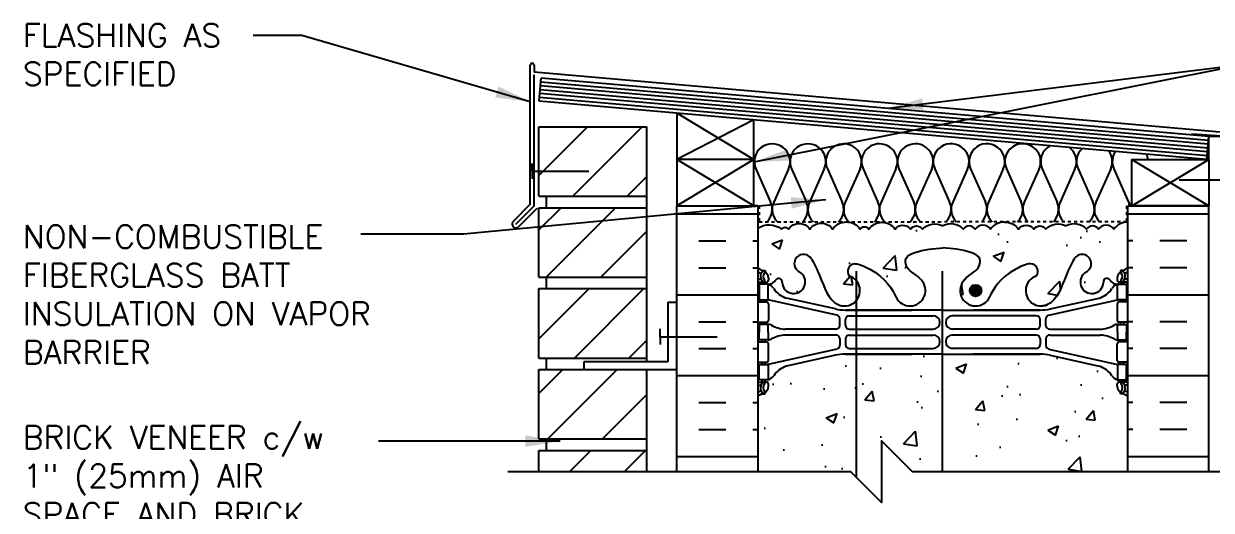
# Model space of a CAD drawing. Header units: inches. Extents: x 179 to 295, y 227 to 304.
# Drawn here: x 236.53 to 275.03, y 287.87 to 303.65 of the extents above; entities that cross this region are included whole.
import ezdxf

# ---------------------------------------------------------------- set-up
doc = ezdxf.new("R2010")
doc.units = ezdxf.units.IN
doc.header["$LTSCALE"] = 0.5
doc.header["$MEASUREMENT"] = 0
doc.linetypes.add('DASHED2', pattern=[0.375, 0.25, -0.125])
for name, color, linetype in [('HATCH', 12, 'Continuous'), ('line25', 2, 'Continuous'), ('LINE3', 3, 'Continuous'), ('LINE50', 5, 'Continuous'), ('LINE9', 9, 'Continuous'), ('TEXT', 4, 'Continuous'), ('Web_Edge', 9, 'Continuous')]:
    doc.layers.add(name, color=color, linetype=linetype)
doc.styles.add('DIM', font='romans.shx', dxfattribs={"width": 0.7})
doc.styles.add('ROMANS', font='romans.shx', dxfattribs={"height": 1.125})
doc.dimstyles.new('ext_12', dxfattribs={"dimscale": 12, "dimtxt": 0.09375, "dimasz": 0.09375, "dimexe": 0.09375, "dimexo": 0.0625, "dimgap": 0.0625, "dimtad": 1, "dimdec": 1, "dimzin": 3, "dimdsep": 46, "dimlunit": 4, "dimtxsty": 'DIM', "dimcen": 0.09, "dimdle": 0.09375, "dimclrt": 4, "dimadec": 0, "dimazin": 0, "dimtfac": 1, "dimtdec": 1, "dimtmove": 2, "dimatfit": 3, "dimfxl": 1, "dimfrac": 2, "dimtolj": 1, "dimtzin": 0, "dimarcsym": 0})
pattern_1 = [(50, (0, 0), (3.5863, -0.31376), [0.375, -4.125]), (355, (0, 0), (-0.693757, 3.76096), [0.3, -3.3]), (100.4514, (0.299, -0.026), (2.892544, 3.4472), [0.3187, -3.50571]), (46.1842, (0, 1), (5.336207, -0.827596), [0.5625, -6.1875]), (96.6356, (0.4447, 0.931), (4.67331, 4.87059), [0.47805, -5.25857]), (351.1842, (0, 1), (4.67331, 4.87059), [0.45, -4.95]), (21, (0.5, 0.75), (2.984535, -2.013094), [0.375, -4.125]), (326, (0.5, 0.75), (1.216577, 3.62575), [0.3, -3.3]), (71.4514, (0.7487, 0.5822), (4.201112, 1.612656), [0.3187, -3.50571]), (37.5, (0, 0), (0.0607993, 1.6644693), [0, -3.26, 0, -3.35, 0, -3.3125]), (7.5, (0, 0), (1.315348, 1.9720586), [0, -1.91, 0, -3.185, 0, -1.2625]), (327.5, (-1.115, 0), (2.669112, -0.1127744), [0, -1.25, 0, -3.9, 0, -5.175]), (317.5, (-1.615, 0), (2.915931, 0.500525), [0, -1.625, 0, -2.59, 0, -3.675])]

msp = doc.modelspace()

# ---------------------------------------------------------------- hatches: boundary and pattern name
at = {"layer": 'HATCH'}
h = msp.add_hatch(dxfattribs=at)
h.set_pattern_fill('ANSI31', color=256, scale=10, style=0)
h.set_pattern_definition([(45, (254.4423, 289.33), (-0.883883, 0.883883), [])])
h.paths.add_polyline_path([(256.73, 289.804), (253.23, 289.804), (253.23, 289.115), (256.73, 289.115)])
h.paths.add_polyline_path([(256.73, 292.429), (253.23, 292.429), (253.23, 290.179), (256.73, 290.179)])
h.paths.add_polyline_path([(256.73, 295.054), (253.23, 295.054), (253.23, 292.804), (256.73, 292.804)])
h.paths.add_polyline_path([(256.73, 297.679), (253.23, 297.679), (253.23, 295.429), (256.73, 295.429)])
h.paths.add_polyline_path([(256.73, 300.304), (253.23, 300.304), (253.23, 298.054), (256.73, 298.054)])
h.paths.add_polyline_path([(256.73, 286.615), (253.23, 286.615), (253.23, 284.431), (256.731, 284.431)])
h.paths.add_polyline_path([(256.731, 284.056), (253.23, 284.056), (253.23, 281.806), (256.731, 281.806)])
h.paths.add_polyline_path([(256.732, 281.431), (253.23, 281.431), (253.23, 279.181), (256.732, 279.181)])
h.paths.add_polyline_path([(256.733, 265.681), (253.23, 265.681), (253.23, 263.431), (256.733, 263.431)])
h.paths.add_polyline_path([(256.733, 268.306), (253.23, 268.306), (253.23, 266.056), (256.733, 266.056)])
h.paths.add_polyline_path([(256.734, 270.931), (253.23, 270.931), (253.23, 268.681), (256.733, 268.681)])
h.paths.add_polyline_path([(256.734, 273.556), (253.23, 273.556), (253.23, 271.306), (256.734, 271.306)])
h.paths.add_polyline_path([(256.733, 276.181), (253.23, 276.181), (253.23, 273.931), (256.734, 273.931)])
h.paths.add_polyline_path([(256.733, 278.806), (253.23, 278.806), (253.23, 276.556), (256.733, 276.556)])
h.paths.add_polyline_path([(256.731, 252.556), (253.23, 252.556), (253.23, 250.306), (256.73, 250.306)])
h.paths.add_polyline_path([(256.73, 249.931), (253.23, 249.931), (253.23, 248.058), (256.73, 248.058)])
h.paths.add_polyline_path([(256.731, 255.181), (253.23, 255.181), (253.23, 252.931), (256.731, 252.931)])
h.paths.add_polyline_path([(256.731, 257.806), (254.692, 257.806), (253.23, 257.806), (253.23, 255.556), (256.731, 255.556)])
h.paths.add_polyline_path([(256.732, 260.431), (253.23, 260.431), (253.23, 258.181), (256.732, 258.181)])
h.paths.add_polyline_path([(256.732, 263.056), (253.23, 263.056), (253.23, 260.806), (256.732, 260.806)])
h = msp.add_hatch(dxfattribs=at)
h.set_pattern_fill('INSUL', color=256, scale=7, style=0)
h.set_pattern_definition([(0, (-2665.8342, -117.2694), (0, 2.625), []), (0, (-2665.8342, -116.3944), (0, 2.625), [0.875, -0.875]), (0, (-2665.8342, -115.5194), (0, 2.625), [0.875, -0.875])])
h.paths.add_polyline_path([(257.702, 289.115), (260.327, 289.115), (260.327, 297.74), (259.64, 297.74), (259.64, 298.24), (258.14, 298.24), (258.14, 297.74), (257.702, 297.74)])
h = msp.add_hatch(dxfattribs=at)
h.set_pattern_fill('INSUL', color=256, scale=7, style=0)
h.set_pattern_definition([(180, (3198.489, -117.2694), (0, 2.625), []), (180, (3198.489, -116.3944), (0, 2.625), [0.875, -0.875]), (180, (3198.489, -115.5194), (0, 2.625), [0.875, -0.875])])
h.paths.add_polyline_path([(272.327, 289.115), (274.952, 289.115), (274.952, 297.74), (274.515, 297.74), (274.515, 298.24), (273.015, 298.24), (273.015, 297.74), (272.327, 297.74)])
h = msp.add_hatch(dxfattribs=at)
h.set_pattern_fill('AR-CONC', color=256, scale=0.5)
h.set_pattern_definition(pattern_1)
edge = h.paths.add_edge_path()
edge.add_arc((271.161, 295.27), 0.375, 120.1325, 357.0763)
edge.add_arc((271.647, 295.275), 0.113, 25.9431, 192.1844, ccw=False)
edge.add_arc((272.024, 295.544), 0.352, 218.4669, 263.8709)
edge.add_line((271.986, 295.194), (272.091, 295.194))
edge.add_line((272.091, 295.194), (272.091, 295.264))
edge.add_line((272.091, 295.264), (272.044, 295.264))
edge.add_arc((272.044, 295.326), 0.0625, 180, 270, ccw=False)
edge.add_line((271.981, 295.326), (271.981, 295.394))
edge.add_arc((272.231, 295.394), 0.25, 124.0558, 180, ccw=False)
edge.add_line((272.091, 295.601), (272.091, 295.643))
edge.add_line((272.091, 295.643), (272.181, 295.643))
edge.add_arc((271.981, 296.101), 0.5, 293.5782, 313.7891)
edge.add_line((272.327, 295.74), (272.327, 297.206))
edge.add_arc((272.299, 296.69), 0.517, 86.8807, 145)
edge.add_arc((271.626, 296.811), 0.305, 35, 145)
edge.add_arc((271.183, 296.851), 0.236, 35, 145)
edge.add_arc((270.589, 296.603), 0.554, 43.7294, 118.173)
edge.add_arc((270.066, 296.603), 0.554, 61.827, 136.2706)
edge.add_arc((269.472, 296.851), 0.236, 35, 145)
edge.add_arc((269.029, 296.811), 0.305, 35, 145)
edge.add_arc((268.355, 296.69), 0.517, 35, 93.1193)
edge.add_arc((268.299, 296.69), 0.517, 86.8807, 145)
edge.add_arc((267.626, 296.811), 0.305, 35, 145)
edge.add_arc((267.183, 296.851), 0.236, 35, 145)
edge.add_arc((266.589, 296.603), 0.554, 43.7294, 118.173)
edge.add_arc((266.066, 296.603), 0.554, 61.827, 136.2706)
edge.add_arc((265.472, 296.851), 0.236, 35, 145)
edge.add_arc((265.029, 296.811), 0.305, 35, 145)
edge.add_arc((264.355, 296.69), 0.517, 35, 145)
edge.add_arc((263.791, 296.887), 0.172, 35, 145)
edge.add_arc((263.203, 296.673), 0.546, 35, 145)
edge.add_arc((262.386, 296.727), 0.451, 35, 145)
edge.add_arc((261.669, 296.743), 0.423, 35, 145)
edge.add_arc((261.213, 296.909), 0.135, 35, 145)
edge.add_arc((260.697, 296.459), 0.665, 52.4676, 123.7755)
edge.add_line((260.327, 297.011), (260.327, 295.74))
edge.add_arc((260.673, 296.101), 0.5, 226.2109, 246.4218)
edge.add_line((260.473, 295.643), (260.563, 295.643))
edge.add_line((260.563, 295.643), (260.563, 295.601))
edge.add_arc((260.423, 295.394), 0.25, 0, 55.9442, ccw=False)
edge.add_line((260.673, 295.394), (260.673, 295.326))
edge.add_arc((260.611, 295.326), 0.0625, -90, 0, ccw=False)
edge.add_line((260.611, 295.264), (260.563, 295.264))
edge.add_line((260.563, 295.264), (260.563, 295.194))
edge.add_line((260.563, 295.194), (260.668, 295.194))
edge.add_arc((260.631, 295.544), 0.352, 276.1291, 321.5331)
edge.add_arc((261.008, 295.275), 0.113, -12.1844, 154.0569, ccw=False)
edge.add_arc((261.493, 295.27), 0.375, 182.9237, 419.8675)
edge.add_arc((261.813, 295.864), 0.3, 27.597, 243.9425, ccw=False)
edge.add_spline(control_points=[(262.079, 296.003), (262.165, 295.836), (262.418, 295.346), (262.612, 294.665), (262.938, 294.535)], knot_values=[0, 0, 0, 0, 0.579211, 1.703896, 1.703896, 1.703896, 1.703896], degree=3, periodic=0)
edge.add_spline(control_points=[(262.938, 294.535), (262.988, 294.515), (263.042, 294.502), (263.099, 294.494)], knot_values=[1.703896, 1.703896, 1.703896, 1.703896, 1.875321, 1.875321, 1.875321, 1.875321], degree=3, periodic=0)
edge.add_arc((263.14, 294.992), 0.5, 265.2926, 431.7937)
edge.add_arc((263.486, 295.617), 0.242, 90, 218.2327, ccw=False)
edge.add_spline(control_points=[(263.486, 295.859), (263.607, 295.861), (264.426, 295.51), (264.672, 295.063), (264.811, 294.783)], knot_values=[0.038125, 0.038125, 0.038125, 0.038125, 0.320663, 1.237398, 1.237398, 1.237398, 1.237398], degree=3, periodic=0)
edge.add_arc((265.265, 294.992), 0.5, 204.819, 404.1875)
edge.add_spline(control_points=[(265.623, 295.341), (265.516, 295.504), (265.156, 295.595), (265.079, 296.09), (265.627, 296.326), (266.031, 296.354), (266.327, 296.375)], knot_values=[0.229407, 0.229407, 0.229407, 0.229407, 0.844432, 1.128849, 1.464331, 2.389004, 2.389004, 2.389004, 2.389004], degree=3, periodic=0)
edge.add_spline(control_points=[(266.327, 296.375), (266.624, 296.354), (267.027, 296.326), (267.576, 296.09), (267.499, 295.595), (267.139, 295.504), (267.031, 295.341)], knot_values=[0.229407, 0.229407, 0.229407, 0.229407, 1.15408, 1.489562, 1.773979, 2.389004, 2.389004, 2.389004, 2.389004], degree=3, periodic=0)
edge.add_arc((267.39, 294.992), 0.5, 135.8125, 335.181)
edge.add_spline(control_points=[(267.844, 294.783), (267.983, 295.063), (268.228, 295.51), (269.048, 295.861), (269.169, 295.859)], knot_values=[0.038125, 0.038125, 0.038125, 0.038125, 0.95486, 1.237398, 1.237398, 1.237398, 1.237398], degree=3, periodic=0)
edge.add_arc((269.169, 295.617), 0.242, -38.2327, 90, ccw=False)
edge.add_arc((269.515, 294.992), 0.5, 108.2063, 274.7074)
edge.add_spline(control_points=[(269.556, 294.494), (269.613, 294.502), (269.667, 294.515), (269.717, 294.535)], knot_values=[1.703896, 1.703896, 1.703896, 1.703896, 1.875321, 1.875321, 1.875321, 1.875321], degree=3, periodic=0)
edge.add_spline(control_points=[(269.717, 294.535), (270.042, 294.665), (270.237, 295.346), (270.49, 295.836), (270.576, 296.003)], knot_values=[0, 0, 0, 0, 1.124685, 1.703896, 1.703896, 1.703896, 1.703896], degree=3, periodic=0)
edge.add_arc((270.841, 295.864), 0.3, -63.9425, 153.0375, ccw=False)
h.paths.add_polyline_path([(272.091, 277.257, -0.249069), (271.981, 277.464), (271.981, 277.531, -0.414214), (272.044, 277.594), (272.091, 277.594), (272.091, 277.664), (271.986, 277.664, 0.200746), (271.749, 277.533, -0.886605), (271.536, 277.606, 1.679912), (270.973, 277.263, -0.176523), (271.115, 277.115), (272.327, 277.115), (272.327, 277.118, 0.088426), (272.181, 277.215), (272.091, 277.215)])
edge = h.paths.add_edge_path()
edge.add_line((270.296, 275.115), (269.532, 275.115))
edge.add_arc((269.168, 274.834), 0.46, 37.6084, 145)
edge.add_arc((268.339, 274.782), 0.552, 35, 145)
edge.add_arc((267.317, 274.699), 0.696, 35, 145)
edge.add_arc((266.497, 274.923), 0.305, 35, 145)
edge.add_arc((265.87, 274.834), 0.461, 35, 145)
edge.add_arc((265.311, 274.972), 0.22, 35, 145)
edge.add_arc((264.783, 274.855), 0.425, 35, 145)
edge.add_arc((264.102, 274.865), 0.406, 35, 145)
edge.add_arc((263.361, 274.813), 0.498, 35, 145)
edge.add_arc((262.567, 274.828), 0.471, 35, 145)
edge.add_arc((261.681, 274.748), 0.61, 35, 145)
edge.add_arc((260.951, 274.937), 0.281, 35, 145)
edge.add_arc((260.494, 274.94), 0.276, 35, 127.3073)
edge.add_line((260.327, 275.159), (260.327, 275.118))
edge.add_line((260.327, 275.118), (260.327, 273.423))
edge.add_line((260.327, 273.423), (260.327, 273.118))
edge.add_arc((260.673, 273.479), 0.5, 226.2109, 246.4218)
edge.add_line((260.473, 273.02), (260.563, 273.02))
edge.add_line((260.563, 273.02), (260.563, 272.979))
edge.add_arc((260.423, 272.771), 0.25, 0, 55.9442, ccw=False)
edge.add_line((260.673, 272.771), (260.673, 272.704))
edge.add_arc((260.611, 272.704), 0.0625, -90, 0, ccw=False)
edge.add_line((260.611, 272.641), (260.563, 272.641))
edge.add_line((260.563, 272.641), (260.563, 272.571))
edge.add_line((260.563, 272.571), (260.668, 272.571))
edge.add_arc((260.631, 272.921), 0.352, 276.1291, 321.5331)
edge.add_arc((261.008, 272.653), 0.113, -12.1844, 154.0569, ccw=False)
edge.add_arc((261.493, 272.648), 0.375, 182.9237, 419.8675)
edge.add_arc((261.813, 273.242), 0.3, 27.597, 243.9425, ccw=False)
edge.add_spline(control_points=[(262.079, 273.381), (262.165, 273.214), (262.418, 272.724), (262.612, 272.043), (262.938, 271.912)], knot_values=[0, 0, 0, 0, 0.579211, 1.703896, 1.703896, 1.703896, 1.703896], degree=3, periodic=0)
edge.add_spline(control_points=[(262.938, 271.912), (262.988, 271.892), (263.042, 271.88), (263.099, 271.872)], knot_values=[1.703896, 1.703896, 1.703896, 1.703896, 1.875321, 1.875321, 1.875321, 1.875321], degree=3, periodic=0)
edge.add_arc((263.14, 272.37), 0.5, 265.2926, 431.7937)
edge.add_arc((263.486, 272.995), 0.242, 90, 218.2327, ccw=False)
edge.add_spline(control_points=[(263.486, 273.237), (263.607, 273.239), (264.426, 272.887), (264.672, 272.44), (264.811, 272.16)], knot_values=[0.038125, 0.038125, 0.038125, 0.038125, 0.320663, 1.237398, 1.237398, 1.237398, 1.237398], degree=3, periodic=0)
edge.add_arc((265.265, 272.37), 0.5, 204.819, 404.1875)
edge.add_spline(control_points=[(265.623, 272.718), (265.516, 272.881), (265.156, 272.972), (265.079, 273.468), (265.627, 273.703), (266.031, 273.732), (266.327, 273.753)], knot_values=[0.229407, 0.229407, 0.229407, 0.229407, 0.844432, 1.128849, 1.464331, 2.389004, 2.389004, 2.389004, 2.389004], degree=3, periodic=0)
edge.add_spline(control_points=[(266.327, 273.753), (266.624, 273.732), (267.027, 273.703), (267.576, 273.468), (267.499, 272.972), (267.139, 272.881), (267.031, 272.718)], knot_values=[0.229407, 0.229407, 0.229407, 0.229407, 1.15408, 1.489562, 1.773979, 2.389004, 2.389004, 2.389004, 2.389004], degree=3, periodic=0)
edge.add_arc((267.39, 272.37), 0.5, 135.8125, 335.181)
edge.add_spline(control_points=[(267.844, 272.16), (267.983, 272.44), (268.228, 272.887), (269.048, 273.239), (269.169, 273.237)], knot_values=[0.038125, 0.038125, 0.038125, 0.038125, 0.95486, 1.237398, 1.237398, 1.237398, 1.237398], degree=3, periodic=0)
edge.add_arc((269.169, 272.995), 0.242, -38.2327, 90, ccw=False)
edge.add_arc((269.515, 272.37), 0.5, 108.2063, 274.7074)
edge.add_spline(control_points=[(269.556, 271.872), (269.613, 271.88), (269.667, 271.892), (269.717, 271.912)], knot_values=[1.703896, 1.703896, 1.703896, 1.703896, 1.875321, 1.875321, 1.875321, 1.875321], degree=3, periodic=0)
edge.add_spline(control_points=[(269.717, 271.912), (270.022, 272.035), (270.154, 272.438), (270.296, 272.79)], knot_values=[0.648708, 0.648708, 0.648708, 0.648708, 1.703896, 1.703896, 1.703896, 1.703896], degree=3, periodic=0)
edge.add_line((270.296, 272.79), (270.296, 275.115))
h = msp.add_hatch(dxfattribs=at)
h.set_pattern_fill('AR-CONC', color=256, scale=0.5)
h.set_pattern_definition(pattern_1)
h.paths.add_polyline_path([(272.327, 291.548, 0.088416), (272.181, 291.645), (272.091, 291.645), (272.091, 291.687, -0.249069), (271.981, 291.894), (271.981, 291.961, -0.414214), (272.044, 292.024), (272.091, 292.024), (272.091, 292.094), (271.986, 292.094, -0.155529), (271.811, 292.228, 0.180914), (271.393, 292.539), (269.812, 292.892, 0.054974), (269.485, 292.928), (266.327, 292.928), (263.169, 292.928, 0.054974), (262.843, 292.892), (261.262, 292.539, 0.180914), (260.844, 292.228, -0.155529), (260.668, 292.094), (260.563, 292.094), (260.563, 292.024), (260.611, 292.024, -0.414214), (260.673, 291.961), (260.673, 291.894, -0.249069), (260.563, 291.687), (260.563, 291.645), (260.473, 291.645, 0.088416), (260.327, 291.548), (260.327, 289.115), (263.341, 289.115), (264.341, 288.115), (264.341, 290.115), (265.341, 289.115), (272.327, 289.115)])
at = {"layer": 'LINE3'}
h = msp.add_hatch(color=256, dxfattribs=at)
h.paths.add_polyline_path([(267.574, 295.027, 0.831395), (267.205, 295.027)])
h.paths.add_polyline_path([(267.577, 294.992, 0.045935), (267.574, 295.027), (267.205, 295.027, 0.045935), (267.202, 294.992, 1)])

# ---------------------------------------------------------------- linework, layer by layer
at = {"layer": 'HATCH'}
for p, q in [((252.952, 297.792), (252.952, 302.303)), ((253.077, 302.303), (253.077, 302.077)), ((276.043, 300.068), (253.077, 302.077)), ((253.077, 297.74), (253.077, 301.985)), ((274.919, 299.614), (253.269, 301.508)), ((274.93, 299.738), (253.28, 301.632)), ((274.941, 299.863), (253.291, 301.757)), ((274.898, 299.365), (253.247, 301.259)), ((274.908, 299.489), (253.258, 301.383)), ((257.718, 300.742), (260.202, 299.24)), ((260.202, 300.525), (257.702, 299.24)), ((275.702, 299.974), (274.395, 300.066)), ((260.202, 297.74), (257.702, 299.24)), ((260.202, 299.24), (257.702, 297.74)), ((272.452, 297.74), (274.952, 299.24)), ((272.452, 299.24), (274.952, 297.74)), ((260.265, 298.937), (260.745, 297.863)), ((261.324, 298.937), (260.845, 297.863)), ((261.424, 298.937), (261.904, 297.863)), ((262.483, 298.937), (262.005, 297.863)), ((262.584, 298.937), (263.063, 297.863)), ((263.643, 298.937), (263.164, 297.863)), ((263.745, 298.937), (264.224, 297.863)), ((264.805, 298.937), (264.325, 297.863)), ((264.906, 298.937), (265.385, 297.863)), ((265.966, 298.937), (265.486, 297.863)), ((266.067, 298.937), (266.547, 297.863)), ((267.127, 298.937), (266.647, 297.863)), ((267.228, 298.937), (267.708, 297.863)), ((268.288, 298.937), (267.809, 297.863)), ((268.389, 298.937), (268.869, 297.864)), ((269.449, 298.937), (268.97, 297.864)), ((269.551, 298.937), (270.03, 297.864)), ((270.61, 298.937), (270.131, 297.864)), ((270.712, 298.937), (271.191, 297.864)), ((271.771, 298.937), (271.292, 297.864)), ((271.873, 298.937), (272.352, 297.864)), ((252.952, 297.792), (252.384, 297.223)), ((253.077, 297.74), (252.472, 297.135)), ((253.166, 297.652), (252.56, 297.046))]:
    msp.add_line(p, q, dxfattribs=at)
at = {"layer": 'HATCH', "color": 6, "linetype": 'DASHED2', "ltscale": 0.5}
for points in [[(259.015, 297.74), (260.371, 297.74), (260.371, 297.219), (266.327, 297.219)], [(273.64, 297.74), (272.283, 297.74), (272.283, 297.219), (266.327, 297.219)]]:
    msp.add_lwpolyline(points, dxfattribs=at)
at = {"layer": 'HATCH'}
for points in [[(260.327, 297.011, -0.321585), (261.102, 296.986, -0.520567), (261.323, 296.986, -0.520567), (262.016, 296.986, -0.520567), (262.755, 296.986, -0.520567), (263.65, 296.986, -0.520567), (263.932, 296.986, -0.520567), (264.779, 296.986, -0.520567), (265.278, 296.986, -0.520567), (265.665, 296.986, -0.336749), (266.327, 297.091)], [(268.327, 297.206, 0.259173), (267.876, 296.986, 0.520567), (267.376, 296.986, 0.520567), (266.989, 296.986, 0.336749), (266.327, 297.091)], [(268.327, 297.206, -0.259173), (268.779, 296.986, -0.520567), (269.278, 296.986, -0.520567), (269.665, 296.986, -0.336749), (270.327, 297.091)], [(272.327, 297.206, 0.259173), (271.876, 296.986, 0.520567), (271.376, 296.986, 0.520567), (270.989, 296.986, 0.336749), (270.327, 297.091)]]:
    msp.add_lwpolyline(points, format="xyb", dxfattribs=at)
for centre, radius, start, end in [((253.015, 302.303), 0.0625, 0, 180), ((260.795, 299.173), 0.58, 335.9664, 204.0694), ((261.954, 299.173), 0.58, 335.9664, 204.0694), ((263.11, 299.173), 0.577, 89.6769, 204.2169), ((263.117, 299.173), 0.577, 335.7834, 90.4023), ((264.271, 299.173), 0.577, 89.5977, 204.2166), ((264.278, 299.173), 0.577, 335.7831, 90.3231), ((265.435, 299.173), 0.579, 64.3407, 204.1188), ((265.44, 299.173), 0.577, 335.7831, 64.7825), ((266.596, 299.174), 0.58, 44.4136, 204.1148), ((266.601, 299.173), 0.577, 335.7831, 44.7269), ((267.758, 299.174), 0.58, 44.4136, 204.1148), ((267.762, 299.173), 0.577, 335.7831, 44.7269), ((268.919, 299.174), 0.58, 44.4136, 204.1148), ((268.923, 299.174), 0.577, 335.7831, 44.7269), ((270.08, 299.174), 0.58, 118.2171, 204.1148), ((270.08, 299.174), 0.58, 44.4136, 51.7829), ((270.084, 299.174), 0.577, 335.7831, 44.7269), ((271.241, 299.174), 0.58, 133.5743, 204.1148), ((271.245, 299.174), 0.577, 335.7831, 36.6599), ((272.402, 299.174), 0.58, 145.8764, 204.1148), ((272.406, 299.174), 0.577, 6.5812, 24.2672), ((260.215, 297.627), 0.58, 315.3149, 24.0694), ((261.375, 297.627), 0.58, 155.9664, 224.6851), ((261.374, 297.627), 0.58, 315.3149, 24.0694), ((262.534, 297.627), 0.58, 155.9664, 224.6851), ((262.534, 297.627), 0.58, 315.3149, 24.0694), ((263.693, 297.627), 0.58, 155.9306, 224.6851), ((263.695, 297.627), 0.58, 315.3149, 24.0694), ((264.855, 297.627), 0.58, 155.9306, 224.6851), ((264.856, 297.627), 0.58, 315.3149, 24.0694), ((266.016, 297.627), 0.58, 155.9306, 224.6851), ((266.017, 297.627), 0.58, 315.3149, 24.0694), ((267.177, 297.627), 0.58, 155.9306, 224.6851), ((267.178, 297.627), 0.58, 315.3149, 24.0694), ((268.338, 297.627), 0.58, 155.9306, 224.6851), ((268.339, 297.627), 0.58, 315.3149, 24.0694), ((269.499, 297.627), 0.58, 155.9306, 224.6851), ((269.501, 297.627), 0.58, 315.3149, 24.0694), ((270.66, 297.627), 0.58, 155.9306, 224.6851), ((270.662, 297.627), 0.58, 315.3149, 24.0694), ((271.821, 297.627), 0.58, 155.9306, 224.6851), ((271.823, 297.628), 0.58, 11.1823, 24.0694), ((272.982, 297.628), 0.58, 155.9306, 168.8177), ((252.487, 297.15), 0.127, 144.7902, 305.2098), ((261.374, 297.627), 0.58, 270, 270.0458), ((261.375, 297.627), 0.58, 269.9771, 270), ((263.693, 297.627), 0.58, 270, 273.6965), ((263.695, 297.627), 0.58, 280.1122, 281.3565)]:
    msp.add_arc(centre, radius, start, end, dxfattribs=at)
at = {"layer": 'line25'}
for p, q in [((253.236, 301.134), (253.302, 301.881)), ((274.952, 299.987), (253.302, 301.881)), ((274.887, 299.24), (253.236, 301.134)), ((257.702, 300.744), (257.702, 297.74)), ((253.23, 298.054), (253.23, 300.304)), ((253.23, 300.304), (256.73, 300.304)), ((256.73, 292.684), (256.73, 300.304)), ((260.202, 297.74), (260.202, 300.525)), ((274.887, 299.24), (274.952, 299.987)), ((274.952, 299.24), (274.952, 299.992)), ((275.452, 299.992), (274.952, 299.992)), ((260.202, 299.24), (257.702, 299.24)), ((253.23, 298.054), (256.73, 298.054)), ((253.48, 297.679), (253.48, 298.054)), ((253.48, 297.679), (253.48, 298.054)), ((253.23, 295.429), (253.23, 297.679)), ((253.23, 297.679), (256.73, 297.679)), ((257.702, 297.74), (260.202, 297.74)), ((260.327, 297.74), (260.202, 297.74)), ((260.327, 297.74), (260.327, 289.115)), ((272.327, 297.74), (272.452, 297.74)), ((272.327, 289.115), (272.327, 297.74)), ((253.23, 295.429), (256.73, 295.429)), ((253.48, 295.054), (253.48, 295.429)), ((253.48, 295.054), (253.48, 295.429)), ((253.23, 292.804), (253.23, 295.054)), ((253.23, 295.054), (256.73, 295.054)), ((253.23, 292.804), (256.73, 292.804)), ((253.48, 292.429), (253.48, 292.804)), ((253.48, 292.429), (253.48, 292.804)), ((253.23, 290.179), (253.23, 292.429)), ((253.23, 292.429), (256.73, 292.429)), ((256.73, 289.115), (256.73, 292.434)), ((253.23, 290.179), (256.73, 290.179)), ((253.48, 289.804), (253.48, 290.179)), ((253.48, 289.804), (253.48, 290.179)), ((253.23, 289.115), (253.23, 289.804)), ((253.23, 289.804), (256.73, 289.804))]:
    msp.add_line(p, q, dxfattribs=at)
msp.add_lwpolyline([(274.952, 299.24), (274.952, 297.74), (272.452, 297.74), (272.452, 299.24)], close=True, dxfattribs=at)
at = {"layer": 'LINE3'}
for p, q in [((263.517, 295.62), (263.517, 288.94)), ((266.308, 295.62), (266.308, 289.115))]:
    msp.add_line(p, q, dxfattribs=at)
msp.add_circle((267.39, 294.992), 0.188, dxfattribs=at)
at = {"layer": 'LINE50'}
for p, q in [((257.702, 297.74), (260.327, 297.74)), ((257.702, 289.115), (257.702, 297.74)), ((272.327, 297.74), (274.952, 297.74)), ((274.952, 289.115), (274.952, 297.74))]:
    msp.add_line(p, q, dxfattribs=at)
at = {"layer": 'LINE9'}
for p, q in [((253.009, 298.865), (253.009, 299.115)), ((253.009, 298.865), (254.854, 298.865)), ((253.009, 298.865), (253.009, 298.615)), ((275.83, 298.57), (273.985, 298.57)), ((257.414, 294.62), (257.414, 292.684)), ((257.414, 294.62), (257.664, 294.62)), ((257.164, 293.495), (257.164, 293.745)), ((257.164, 293.495), (259.01, 293.495)), ((257.164, 293.495), (257.164, 293.245)), ((257.414, 292.684), (254.692, 292.684)), ((254.692, 292.684), (254.692, 292.434)), ((254.692, 292.434), (257.692, 292.434))]:
    msp.add_line(p, q, dxfattribs=at)
msp.add_lwpolyline([(276.452, 289.115), (265.341, 289.115), (264.341, 290.115), (264.341, 288.115), (263.341, 289.115), (252.23, 289.115)], dxfattribs=at)
at = {"layer": 'Web_Edge'}
for p, q in [((260.327, 295.364), (260.405, 295.364)), ((260.473, 295.643), (260.563, 295.643)), ((260.563, 295.643), (260.563, 295.601)), ((260.673, 295.394), (260.673, 295.326)), ((271.981, 295.394), (271.981, 295.326)), ((272.181, 295.643), (272.091, 295.643)), ((272.091, 295.643), (272.091, 295.601)), ((272.327, 295.364), (272.249, 295.364)), ((260.327, 295.264), (260.611, 295.264)), ((260.473, 295.264), (260.473, 295.194)), ((260.563, 295.264), (260.563, 295.194)), ((272.327, 295.264), (272.044, 295.264)), ((272.091, 295.264), (272.091, 295.194)), ((272.181, 295.264), (272.181, 295.194)), ((260.327, 294.624), (260.611, 294.624)), ((260.473, 294.694), (260.473, 294.624)), ((260.563, 294.694), (260.563, 294.624)), ((262.886, 294.197), (260.668, 294.694)), ((260.673, 294.561), (260.673, 294.026)), ((262.843, 294.396), (261.262, 294.749)), ((269.769, 294.197), (271.986, 294.694)), ((269.812, 294.396), (271.393, 294.749)), ((271.981, 294.561), (271.981, 294.026)), ((272.327, 294.624), (272.044, 294.624)), ((272.091, 294.694), (272.091, 294.624)), ((272.181, 294.694), (272.181, 294.624)), ((263.169, 294.36), (265.327, 294.36)), ((266.327, 294.36), (263.169, 294.36)), ((263.296, 294.173), (266.015, 294.173)), ((266.327, 294.36), (269.485, 294.36)), ((269.359, 294.173), (266.639, 294.173)), ((269.485, 294.36), (267.327, 294.36)), ((260.327, 293.964), (260.611, 293.964)), ((260.473, 293.964), (260.473, 293.894)), ((260.563, 293.964), (260.563, 293.894)), ((262.984, 293.863), (262.984, 294.075)), ((263.171, 293.864), (263.171, 294.048)), ((269.484, 293.864), (269.484, 294.048)), ((269.671, 293.863), (269.671, 294.075)), ((272.327, 293.964), (272.044, 293.964)), ((272.091, 293.964), (272.091, 293.894)), ((272.181, 293.964), (272.181, 293.894)), ((260.473, 293.324), (260.473, 293.394)), ((260.563, 293.324), (260.563, 293.394)), ((262.859, 293.738), (261.221, 293.738)), ((262.859, 293.55), (261.221, 293.55)), ((262.984, 293.425), (262.984, 293.213)), ((263.171, 293.424), (263.171, 293.24)), ((263.296, 293.739), (266.015, 293.739)), ((263.296, 293.549), (266.015, 293.549)), ((269.359, 293.739), (266.639, 293.739)), ((269.359, 293.549), (266.639, 293.549)), ((269.484, 293.424), (269.484, 293.24)), ((269.671, 293.425), (269.671, 293.213)), ((269.796, 293.738), (271.434, 293.738)), ((269.796, 293.55), (271.434, 293.55)), ((272.091, 293.324), (272.091, 293.394)), ((272.181, 293.324), (272.181, 293.394)), ((260.327, 293.324), (260.611, 293.324)), ((262.886, 293.091), (260.668, 292.594)), ((260.673, 292.726), (260.673, 293.261)), ((263.296, 293.115), (266.015, 293.115)), ((269.359, 293.115), (266.639, 293.115)), ((269.769, 293.091), (271.986, 292.594)), ((271.981, 292.726), (271.981, 293.261)), ((272.327, 293.324), (272.044, 293.324)), ((260.327, 292.664), (260.611, 292.664)), ((260.473, 292.594), (260.473, 292.664)), ((260.563, 292.594), (260.563, 292.664)), ((262.843, 292.892), (261.262, 292.539)), ((263.169, 292.928), (265.327, 292.928)), ((266.327, 292.928), (263.169, 292.928)), ((266.327, 292.928), (269.485, 292.928)), ((269.485, 292.928), (267.327, 292.928)), ((269.812, 292.892), (271.393, 292.539)), ((272.327, 292.664), (272.044, 292.664)), ((272.091, 292.594), (272.091, 292.664)), ((272.181, 292.594), (272.181, 292.664)), ((260.327, 292.024), (260.611, 292.024)), ((260.327, 291.924), (260.405, 291.924)), ((260.473, 292.024), (260.473, 292.094)), ((260.563, 292.024), (260.563, 292.094)), ((260.673, 291.894), (260.673, 291.961)), ((271.981, 291.894), (271.981, 291.961)), ((272.327, 292.024), (272.044, 292.024)), ((272.091, 292.024), (272.091, 292.094)), ((272.181, 292.024), (272.181, 292.094)), ((272.327, 291.924), (272.249, 291.924)), ((260.473, 291.645), (260.563, 291.645)), ((260.563, 291.645), (260.563, 291.687)), ((272.091, 291.645), (272.091, 291.687)), ((272.181, 291.645), (272.091, 291.645))]:
    msp.add_line(p, q, dxfattribs=at)
for points in [[(260.368, 294.694), (260.668, 294.694), (260.668, 295.194), (260.368, 295.194)], [(272.286, 294.694), (271.986, 294.694), (271.986, 295.194), (272.286, 295.194)], [(260.368, 292.594), (260.668, 292.594), (260.668, 292.094), (260.368, 292.094)], [(272.286, 292.594), (271.986, 292.594), (271.986, 292.094), (272.286, 292.094)]]:
    msp.add_lwpolyline(points, close=True, dxfattribs=at)
for points in [[(260.668, 293.644), (260.668, 293.894), (260.368, 293.894), (260.368, 293.644)], [(271.986, 293.644), (271.986, 293.894), (272.286, 293.894), (272.286, 293.644)], [(260.668, 293.644), (260.668, 293.394), (260.368, 293.394), (260.368, 293.644)], [(271.986, 293.644), (271.986, 293.394), (272.286, 293.394), (272.286, 293.644)]]:
    msp.add_lwpolyline(points, dxfattribs=at)
for centre, radius, start, end in [((261.813, 295.864), 0.3, 27.597, 243.9425), ((270.841, 295.864), 0.3, 296.0575, 152.403), ((260.673, 296.101), 0.5, 226.2109, 250.5288), ((263.486, 295.617), 0.242, 90, 218.2327), ((269.169, 295.617), 0.242, 321.7673, 90), ((271.981, 296.101), 0.5, 289.4712, 313.7891), ((260.673, 296.101), 0.6, 234.7832, 245.0748), ((260.405, 295.384), 0.0196, 269.4032, 15.4901), ((260.667, 295.449), 0.25, 140.1145, 222.4609), ((260.411, 295.538), 0.021, 343.464, 63.9957), ((260.509, 295.579), 0.045, 321.448, 139.1879), ((260.516, 295.31), 0.045, 222.4609, 42.4609), ((260.423, 295.394), 0.25, 0, 70.5288), ((260.667, 295.449), 0.16, 140.0001, 222.4609), ((260.611, 295.326), 0.0625, 270, 0), ((260.631, 295.544), 0.352, 276.1291, 321.5331), ((261.008, 295.275), 0.113, 347.8156, 154.0569), ((261.493, 295.27), 0.375, 182.9237, 59.8675), ((263.14, 294.992), 0.5, 246.2139, 71.7937), ((265.265, 294.992), 0.5, 204.819, 44.1875), ((267.39, 294.992), 0.5, 135.8125, 335.181), ((269.515, 294.992), 0.5, 108.2063, 293.7861), ((271.161, 295.27), 0.375, 120.1325, 357.0763), ((271.647, 295.275), 0.113, 25.9431, 192.1844), ((272.024, 295.544), 0.352, 218.4669, 263.8709), ((272.231, 295.394), 0.25, 109.4712, 180), ((272.044, 295.326), 0.0625, 180, 270), ((272.139, 295.31), 0.045, 137.5391, 317.5391), ((272.145, 295.579), 0.045, 40.8121, 218.552), ((271.988, 295.449), 0.16, 317.5391, 39.9999), ((271.988, 295.449), 0.25, 317.5391, 39.8855), ((272.243, 295.538), 0.021, 116.0043, 196.536), ((272.249, 295.384), 0.0196, 164.5099, 270.5968), ((271.981, 296.101), 0.6, 294.9252, 305.2168), ((260.546, 294.851), 0.364, 34.9775, 70.3387), ((261.469, 295.463), 0.743, 212.7919, 253.8107), ((271.186, 295.463), 0.743, 286.1893, 327.2081), ((272.109, 294.851), 0.364, 109.6613, 145.0225), ((260.611, 294.561), 0.0625, 0, 90), ((272.044, 294.561), 0.0625, 90, 180), ((263.169, 295.86), 1.5, 257.4135, 270), ((262.859, 294.075), 0.125, 0, 77.3767), ((263.296, 294.048), 0.125, 90, 180), ((266.015, 293.956), 0.217, 270, 90), ((266.639, 293.956), 0.217, 90, 270), ((269.359, 294.048), 0.125, 0, 90), ((269.485, 295.86), 1.5, 270, 282.5865), ((269.796, 294.075), 0.125, 102.6233, 180), ((260.611, 294.026), 0.0625, 270, 0), ((260.664, 293.675), 0.219, 60.4937, 88.92), ((261.31, 294.905), 1.17, 242.6365, 265.6505), ((262.859, 293.863), 0.125, 270, 0), ((263.296, 293.864), 0.125, 180, 270), ((269.359, 293.864), 0.125, 270, 360), ((269.796, 293.863), 0.125, 180, 270), ((271.345, 294.905), 1.17, 274.3495, 297.3635), ((271.99, 293.675), 0.219, 91.08, 119.5063), ((272.044, 294.026), 0.0625, 180, 270), ((260.664, 293.613), 0.219, 271.08, 299.5063), ((261.31, 292.383), 1.17, 94.3495, 117.3635), ((262.859, 293.425), 0.125, 0, 90), ((263.296, 293.424), 0.125, 90, 180), ((266.015, 293.332), 0.217, 270, 90), ((266.639, 293.332), 0.217, 90, 270), ((269.359, 293.424), 0.125, 0, 90), ((269.796, 293.425), 0.125, 90, 180), ((271.345, 292.383), 1.17, 62.6365, 85.6505), ((271.99, 293.613), 0.219, 240.4937, 268.92), ((260.611, 293.261), 0.0625, 0, 90), ((262.859, 293.213), 0.125, 282.6233, 0), ((263.296, 293.24), 0.125, 180, 270), ((269.359, 293.24), 0.125, 270, 0), ((269.796, 293.213), 0.125, 180, 257.3767), ((272.044, 293.261), 0.0625, 90, 180), ((260.611, 292.726), 0.0625, 270, 0), ((263.169, 291.428), 1.5, 90, 102.5865), ((269.485, 291.428), 1.5, 77.4135, 90), ((272.044, 292.726), 0.0625, 180, 270), ((260.546, 292.437), 0.364, 289.6613, 325.0225), ((261.469, 291.825), 0.743, 106.1893, 147.2081), ((271.186, 291.825), 0.743, 32.7919, 73.8107), ((272.109, 292.437), 0.364, 214.9775, 250.3387), ((260.405, 291.904), 0.0196, 344.5099, 90.5968), ((260.667, 291.839), 0.25, 137.5391, 219.8855), ((260.516, 291.978), 0.045, 317.5391, 137.5391), ((260.667, 291.839), 0.16, 137.5391, 219.9999), ((260.423, 291.894), 0.25, 289.4712, 360), ((260.611, 291.961), 0.0625, 360, 90), ((272.044, 291.961), 0.0625, 90, 180), ((272.231, 291.894), 0.25, 180, 250.5288), ((272.139, 291.978), 0.045, 42.4609, 222.4609), ((271.988, 291.839), 0.16, 320.0001, 42.4609), ((271.988, 291.839), 0.25, 320.1145, 42.4609), ((272.249, 291.904), 0.0196, 89.4032, 195.4901), ((260.673, 291.187), 0.6, 114.9252, 125.2168), ((260.673, 291.187), 0.5, 109.4712, 133.7891), ((260.411, 291.75), 0.021, 296.0043, 16.536), ((260.509, 291.709), 0.045, 220.8121, 38.552), ((272.145, 291.709), 0.045, 141.448, 319.1879), ((271.981, 291.187), 0.5, 46.2109, 70.5288), ((272.243, 291.75), 0.021, 163.464, 243.9957), ((271.981, 291.187), 0.6, 54.7832, 65.0748)]:
    msp.add_arc(centre, radius, start, end, dxfattribs=at)
for points, knots in [([(265.623, 295.341), (265.516, 295.504), (265.156, 295.595), (265.079, 296.09), (265.627, 296.326), (266.031, 296.354), (266.327, 296.375)], [0.229407, 0.229407, 0.229407, 0.229407, 0.844432, 1.128849, 1.464331, 2.389004, 2.389004, 2.389004, 2.389004]), ([(267.031, 295.341), (267.139, 295.504), (267.499, 295.595), (267.576, 296.09), (267.027, 296.326), (266.624, 296.354), (266.327, 296.375)], [0.229407, 0.229407, 0.229407, 0.229407, 0.844432, 1.128849, 1.464331, 2.389004, 2.389004, 2.389004, 2.389004]), ([(262.079, 296.003), (262.165, 295.836), (262.418, 295.346), (262.632, 294.597), (263.042, 294.502), (263.099, 294.494)], [0, 0, 0, 0, 0.579211, 1.703896, 1.875321, 1.875321, 1.875321, 1.875321]), ([(263.486, 295.859), (263.607, 295.861), (264.441, 295.504), (264.68, 295.047), (264.82, 294.764)], [0.038125, 0.038125, 0.038125, 0.038125, 0.320663, 1.258119, 1.258119, 1.258119, 1.258119]), ([(269.169, 295.859), (269.048, 295.861), (268.214, 295.504), (267.975, 295.047), (267.834, 294.764)], [0.038125, 0.038125, 0.038125, 0.038125, 0.320663, 1.258119, 1.258119, 1.258119, 1.258119]), ([(270.576, 296.003), (270.49, 295.836), (270.237, 295.346), (270.023, 294.597), (269.613, 294.502), (269.556, 294.494)], [0, 0, 0, 0, 0.579211, 1.703896, 1.875321, 1.875321, 1.875321, 1.875321])]:
    msp.add_open_spline(points, degree=3, knots=knots, dxfattribs=at)
for points in [[(263.171, 293.869), (263.171, 294.043)], [(269.484, 293.869), (269.484, 294.043)], [(263.171, 293.419), (263.171, 293.245)], [(269.484, 293.419), (269.484, 293.245)]]:
    msp.add_open_spline(points, degree=1, dxfattribs=at)

# ---------------------------------------------------------------- texts
at = {"layer": 'TEXT', "char_height": 0.75, "attachment_point": 1, "style": 'ROMANS'}
for s, insert, width in [('FLASHING AS \\PSPECIFIED', (236.504, 303.647), 8.7776), ('NON-COMBUSTIBLE\\PFIBERGLASS BATT INSULATION ON VAPOR BARRIER', (236.504, 297.117), 12.44051), ('BRICK VENEER c/w^I\\P1" (25mm) AIR SPACE AND BRICK TIES', (236.498, 290.608), 12.44051)]:
    msp.add_mtext(s, dxfattribs=dict(at, insert=insert, width=width))

# ---------------------------------------------------------------- leaders
at = {"layer": 'TEXT'}
for points, override in [([(252.952, 301.118), (245.55, 303.27), (243.963, 303.27)], {"dimgap": 0.0625, "dimtad": 0}), ([(260.215, 299.17), (276.122, 302.339)], {"dimgap": 0.0625, "dimtad": 0}), ([(264.565, 300.903), (276.122, 302.339), (280.565, 302.339)], {"dimgap": 0.0625, "dimtad": 0}), ([(262.534, 297.939), (250.786, 296.822), (247.462, 296.822)], {"dimtad": 0})]:
    msp.add_leader(points, dimstyle='ext_12', override=override, dxfattribs=at)
at = {"layer": 'TEXT', "color": 4}
msp.add_leader([(253.919, 290.107), (248.034, 290.107)], dimstyle='ext_12', override={"dimgap": 0.0625, "dimtad": 0}, dxfattribs=at)

doc.saveas('drawing.dxf')
